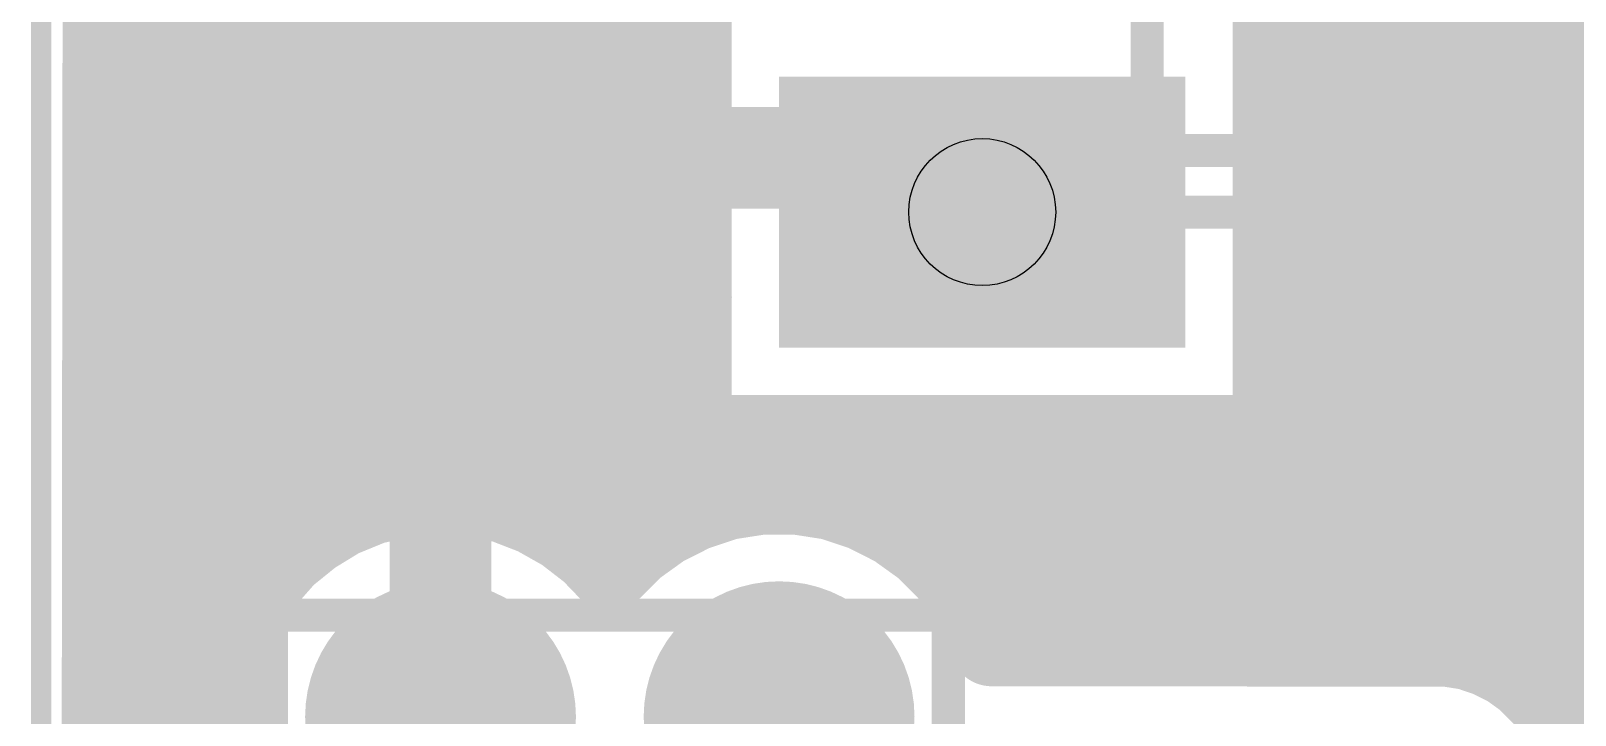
# Model space of a CAD drawing. Extents: x -0.06 to 2.31, y -0.06 to 2.06.
# Drawn here: x -0.003 to 0.4531, y 1.0345 to 1.2365 of the extents above; entities that cross this region are included whole.
import ezdxf

# ---------------------------------------------------------------- set-up
doc = ezdxf.new("R2010")
doc.units = 0
for name, color, linetype in [('Board_Outline', 13, 'CONTINUOUS'), ('Bottom', 6, 'CONTINUOUS'), ('Bottom_Silk', 11, 'CONTINUOUS'), ('Drill_Bottom', 8, 'CONTINUOUS'), ('Drill_Top', 7, 'CONTINUOUS'), ('Top', 5, 'CONTINUOUS'), ('Top_Silk', 2, 'CONTINUOUS')]:
    doc.layers.add(name, color=color, linetype=linetype)

msp = doc.modelspace()

# ---------------------------------------------------------------- linework, layer by layer
at = {"layer": 'Board_Outline', "linetype": 'CONTINUOUS', "const_width": 0.006}
msp.add_lwpolyline([(0, 1.838), (0.086, 1.838), (0.086, 2.008), (2.004, 2.008), (2.004, 1.844), (2.253, 1.844), (2.25, 0.601), (2.253, 0.25), (2, 0.25), (2, 0), (0.426, 0), (0.43, 0.908), (0, 0.908), (0, 1.838)], dxfattribs=at)
at = {"layer": 'Bottom', "linetype": 'CONTINUOUS'}
for points, const_width in [([(0.0185, 1.8175), (0.0195, 0.9285)], 0.025), ([(0.175, 1.363), (0.175, 1.221)], 0.03), ([(0.1336, 1.2177), (0.1335, 1.2835)], 0.025), ([(0.3645, 1.2495), (0.3645, 1.1165)], 0.025), ([(0.0217, 1.2374), (0.131, 1.2374)], 0.025), ([(0.367, 1.2374), (0.5122, 1.2374)], 0.025), ([(0.175, 1.221), (0.197, 1.199)], 0.03), ([(0.1346, 1.2113), (0.1336, 1.2177)], 0.025), ([(0.0217, 1.2126), (0.1319, 1.2126)], 0.025), ([(0.1367, 1.2051), (0.1346, 1.2113)], 0.025), ([(0.367, 1.2126), (0.496, 1.2126)], 0.025), ([(0.1396, 1.1993), (0.1367, 1.2051)], 0.025), ([(0.197, 1.199), (0.262, 1.199)], 0.03), ([(0.262, 1.199), (0.278, 1.183)], 0.03), ([(0.1434, 1.194), (0.1396, 1.1993)], 0.025), ([(0.1677, 1.1697), (0.1434, 1.194)], 0.025), ([(0.0217, 1.1877), (0.1471, 1.1877)], 0.025), ([(0.367, 1.1877), (0.4894, 1.1877)], 0.025), ([(0.1726, 1.1654), (0.1677, 1.1697)], 0.025), ([(0.1782, 1.162), (0.1726, 1.1654)], 0.025), ([(0.0217, 1.1628), (0.1742, 1.1628)], 0.025), ([(0.1842, 1.1595), (0.1782, 1.162)], 0.025), ([(0.367, 1.1628), (0.4925, 1.1628)], 0.025), ([(0.1915, 1.1579), (0.1842, 1.1595)], 0.025), ([(0.1915, 1.1165), (0.1915, 1.1579)], 0.025), ([(0.0218, 1.138), (0.189, 1.138)], 0.025), ([(0.367, 1.138), (0.5073, 1.138)], 0.025), ([(0.3645, 1.1165), (0.1915, 1.1165)], 0.025), ([(0.0218, 1.1131), (0.5769, 1.1131)], 0.025), ([(0.1072, 1.0996), (0.1171, 1.1005)], 0.025), ([(0.118, 1.1005), (0.118, 0.9275)], 0.03), ([(0.1171, 1.1005), (0.1271, 1.0999)], 0.025), ([(0.0882, 1.0935), (0.0975, 1.0973)], 0.025), ([(0.0975, 1.0973), (0.1072, 1.0996)], 0.025), ([(0.1271, 1.0999), (0.1369, 1.0978)], 0.025), ([(0.1369, 1.0978), (0.1462, 1.0942)], 0.025), ([(0.1926, 1.0954), (0.2025, 1.0987)], 0.025), ([(0.2025, 1.0987), (0.2128, 1.1003)], 0.025), ([(0.2128, 1.1003), (0.2232, 1.1003)], 0.025), ([(0.2232, 1.1003), (0.2335, 1.0987)], 0.025), ([(0.2335, 1.0987), (0.2434, 1.0954)], 0.025), ([(0.0797, 1.0883), (0.0882, 1.0935)], 0.025), ([(0.1462, 1.0942), (0.1549, 1.0893)], 0.025), ([(0.1833, 1.0907), (0.1926, 1.0954)], 0.025), ([(0.2434, 1.0954), (0.2527, 1.0907)], 0.025), ([(0.0218, 1.0882), (0.077, 1.0882)], 0.025), ([(0.0719, 1.082), (0.0797, 1.0883)], 0.025), ([(0.1549, 1.0893), (0.1628, 1.0832)], 0.025), ([(0.159, 1.0882), (0.177, 1.0882)], 0.025), ([(0.1748, 1.0846), (0.1833, 1.0907)], 0.025), ([(0.2527, 1.0907), (0.2612, 1.0846)], 0.025), ([(0.259, 1.0882), (0.5626, 1.0882)], 0.025), ([(0.1628, 1.0832), (0.168, 1.0778)], 0.025), ([(0.168, 1.0778), (0.1748, 1.0846)], 0.025), ([(0.2612, 1.0846), (0.2686, 1.0772)], 0.025), ([(0.0653, 1.0745), (0.0719, 1.082)], 0.025), ([(0.0598, 1.0662), (0.0653, 1.0745)], 0.025), ([(0.2686, 1.0772), (0.2747, 1.0687)], 0.025), ([(0.2747, 1.0687), (0.2794, 1.0594)], 0.025), ([(0.0556, 1.0571), (0.0598, 1.0662)], 0.025), ([(0.0219, 1.0634), (0.0558, 1.0634)], 0.025), ([(0.2794, 1.0594), (0.2809, 1.0555)], 0.025), ([(0.2802, 1.0634), (0.5595, 1.0634)], 0.025), ([(0.0529, 1.0475), (0.0556, 1.0571)], 0.025), ([(0.2809, 1.0555), (0.4153, 1.0554)], 0.025), ([(0.4153, 1.0554), (0.4217, 1.0544)], 0.025), ([(0.4217, 1.0544), (0.4279, 1.0523)], 0.025), ([(0.4279, 1.0523), (0.4337, 1.0494)], 0.025), ([(0.0516, 1.0376), (0.0529, 1.0475)], 0.025), ([(0.4337, 1.0494), (0.439, 1.0456)], 0.025), ([(0.439, 1.0456), (0.4855, 0.9992)], 0.025), ([(0.0219, 1.0385), (0.0491, 1.0385)], 0.025), ([(0.0515, 0.9926), (0.0516, 1.0376)], 0.025), ([(0.4487, 1.0385), (0.5595, 1.0385)], 0.025)]:
    msp.add_lwpolyline(points, dxfattribs=dict(at, const_width=const_width))
for points, const_width in [([(0.1675, 1.221, 1), (0.1825, 1.221, 1), (0.1675, 1.221, 1)], 0.015), ([(0.1675, 1.221, 1), (0.1825, 1.221, 1), (0.1675, 1.221, 1)], 0.015), ([(0.1274, 1.2177, 1), (0.1399, 1.2177, 1), (0.1274, 1.2177, 1)], 0.0125), ([(0.1274, 1.2177, 1), (0.1399, 1.2177, 1), (0.1274, 1.2177, 1)], 0.0125), ([(0.1284, 1.2113, 1), (0.1409, 1.2113, 1), (0.1284, 1.2113, 1)], 0.0125), ([(0.1284, 1.2113, 1), (0.1409, 1.2113, 1), (0.1284, 1.2113, 1)], 0.0125), ([(0.1304, 1.2051, 1), (0.1429, 1.2051, 1), (0.1304, 1.2051, 1)], 0.0125), ([(0.1304, 1.2051, 1), (0.1429, 1.2051, 1), (0.1304, 1.2051, 1)], 0.0125), ([(0.1895, 1.199, 1), (0.2045, 1.199, 1), (0.1895, 1.199, 1)], 0.015), ([(0.1895, 1.199, 1), (0.2045, 1.199, 1), (0.1895, 1.199, 1)], 0.015), ([(0.2545, 1.199, 1), (0.2695, 1.199, 1), (0.2545, 1.199, 1)], 0.015), ([(0.2545, 1.199, 1), (0.2695, 1.199, 1), (0.2545, 1.199, 1)], 0.015), ([(0.1334, 1.1993, 1), (0.1459, 1.1993, 1), (0.1334, 1.1993, 1)], 0.0125), ([(0.1334, 1.1993, 1), (0.1459, 1.1993, 1), (0.1334, 1.1993, 1)], 0.0125), ([(0.1372, 1.194, 1), (0.1497, 1.194, 1), (0.1372, 1.194, 1)], 0.0125), ([(0.1372, 1.194, 1), (0.1497, 1.194, 1), (0.1372, 1.194, 1)], 0.0125), ([(0.2705, 1.183, 1), (0.2855, 1.183, 1), (0.2705, 1.183, 1)], 0.015), ([(0.1614, 1.1697, 1), (0.1739, 1.1697, 1), (0.1614, 1.1697, 1)], 0.0125), ([(0.1614, 1.1697, 1), (0.1739, 1.1697, 1), (0.1614, 1.1697, 1)], 0.0125), ([(0.1664, 1.1654, 1), (0.1789, 1.1654, 1), (0.1664, 1.1654, 1)], 0.0125), ([(0.1664, 1.1654, 1), (0.1789, 1.1654, 1), (0.1664, 1.1654, 1)], 0.0125), ([(0.1719, 1.162, 1), (0.1844, 1.162, 1), (0.1719, 1.162, 1)], 0.0125), ([(0.1719, 1.162, 1), (0.1844, 1.162, 1), (0.1719, 1.162, 1)], 0.0125), ([(0.1779, 1.1595, 1), (0.1904, 1.1595, 1), (0.1779, 1.1595, 1)], 0.0125), ([(0.1779, 1.1595, 1), (0.1904, 1.1595, 1), (0.1779, 1.1595, 1)], 0.0125), ([(0.1853, 1.1579, 1), (0.1978, 1.1579, 1), (0.1853, 1.1579, 1)], 0.0125), ([(0.1853, 1.1579, 1), (0.1978, 1.1579, 1), (0.1853, 1.1579, 1)], 0.0125), ([(0.1853, 1.1165, 1), (0.1978, 1.1165, 1), (0.1853, 1.1165, 1)], 0.0125), ([(0.1853, 1.1165, 1), (0.1978, 1.1165, 1), (0.1853, 1.1165, 1)], 0.0125), ([(0.3583, 1.1165, 1), (0.3708, 1.1165, 1), (0.3583, 1.1165, 1)], 0.0125), ([(0.3583, 1.1165, 1), (0.3708, 1.1165, 1), (0.3583, 1.1165, 1)], 0.0125), ([(0.1109, 1.1005, 1), (0.1234, 1.1005, 1), (0.1109, 1.1005, 1)], 0.0125), ([(0.1109, 1.1005, 1), (0.1234, 1.1005, 1), (0.1109, 1.1005, 1)], 0.0125), ([(0.0912, 1.0973, 1), (0.1037, 1.0973, 1), (0.0912, 1.0973, 1)], 0.0125), ([(0.0912, 1.0973, 1), (0.1037, 1.0973, 1), (0.0912, 1.0973, 1)], 0.0125), ([(0.1009, 1.0996, 1), (0.1134, 1.0996, 1), (0.1009, 1.0996, 1)], 0.0125), ([(0.1009, 1.0996, 1), (0.1134, 1.0996, 1), (0.1009, 1.0996, 1)], 0.0125), ([(0.1208, 1.0999, 1), (0.1333, 1.0999, 1), (0.1208, 1.0999, 1)], 0.0125), ([(0.1208, 1.0999, 1), (0.1333, 1.0999, 1), (0.1208, 1.0999, 1)], 0.0125), ([(0.1306, 1.0978, 1), (0.1431, 1.0978, 1), (0.1306, 1.0978, 1)], 0.0125), ([(0.1306, 1.0978, 1), (0.1431, 1.0978, 1), (0.1306, 1.0978, 1)], 0.0125), ([(0.1962, 1.0987, 1), (0.2087, 1.0987, 1), (0.1962, 1.0987, 1)], 0.0125), ([(0.1962, 1.0987, 1), (0.2087, 1.0987, 1), (0.1962, 1.0987, 1)], 0.0125), ([(0.2065, 1.1003, 1), (0.219, 1.1003, 1), (0.2065, 1.1003, 1)], 0.0125), ([(0.2065, 1.1003, 1), (0.219, 1.1003, 1), (0.2065, 1.1003, 1)], 0.0125), ([(0.217, 1.1003, 1), (0.2295, 1.1003, 1), (0.217, 1.1003, 1)], 0.0125), ([(0.217, 1.1003, 1), (0.2295, 1.1003, 1), (0.217, 1.1003, 1)], 0.0125), ([(0.2273, 1.0987, 1), (0.2398, 1.0987, 1), (0.2273, 1.0987, 1)], 0.0125), ([(0.2273, 1.0987, 1), (0.2398, 1.0987, 1), (0.2273, 1.0987, 1)], 0.0125), ([(0.082, 1.0935, 1), (0.0945, 1.0935, 1), (0.082, 1.0935, 1)], 0.0125), ([(0.082, 1.0935, 1), (0.0945, 1.0935, 1), (0.082, 1.0935, 1)], 0.0125), ([(0.14, 1.0942, 1), (0.1525, 1.0942, 1), (0.14, 1.0942, 1)], 0.0125), ([(0.14, 1.0942, 1), (0.1525, 1.0942, 1), (0.14, 1.0942, 1)], 0.0125), ([(0.1863, 1.0954, 1), (0.1988, 1.0954, 1), (0.1863, 1.0954, 1)], 0.0125), ([(0.1863, 1.0954, 1), (0.1988, 1.0954, 1), (0.1863, 1.0954, 1)], 0.0125), ([(0.2372, 1.0954, 1), (0.2497, 1.0954, 1), (0.2372, 1.0954, 1)], 0.0125), ([(0.2372, 1.0954, 1), (0.2497, 1.0954, 1), (0.2372, 1.0954, 1)], 0.0125), ([(0.0734, 1.0883, 1), (0.0859, 1.0883, 1), (0.0734, 1.0883, 1)], 0.0125), ([(0.0734, 1.0883, 1), (0.0859, 1.0883, 1), (0.0734, 1.0883, 1)], 0.0125), ([(0.1487, 1.0893, 1), (0.1612, 1.0893, 1), (0.1487, 1.0893, 1)], 0.0125), ([(0.1487, 1.0893, 1), (0.1612, 1.0893, 1), (0.1487, 1.0893, 1)], 0.0125), ([(0.177, 1.0907, 1), (0.1895, 1.0907, 1), (0.177, 1.0907, 1)], 0.0125), ([(0.177, 1.0907, 1), (0.1895, 1.0907, 1), (0.177, 1.0907, 1)], 0.0125), ([(0.2465, 1.0907, 1), (0.259, 1.0907, 1), (0.2465, 1.0907, 1)], 0.0125), ([(0.2465, 1.0907, 1), (0.259, 1.0907, 1), (0.2465, 1.0907, 1)], 0.0125), ([(0.1565, 1.0832, 1), (0.169, 1.0832, 1), (0.1565, 1.0832, 1)], 0.0125), ([(0.1565, 1.0832, 1), (0.169, 1.0832, 1), (0.1565, 1.0832, 1)], 0.0125), ([(0.1686, 1.0846, 1), (0.1811, 1.0846, 1), (0.1686, 1.0846, 1)], 0.0125), ([(0.1686, 1.0846, 1), (0.1811, 1.0846, 1), (0.1686, 1.0846, 1)], 0.0125), ([(0.2549, 1.0846, 1), (0.2674, 1.0846, 1), (0.2549, 1.0846, 1)], 0.0125), ([(0.2549, 1.0846, 1), (0.2674, 1.0846, 1), (0.2549, 1.0846, 1)], 0.0125), ([(0.0657, 1.082, 1), (0.0782, 1.082, 1), (0.0657, 1.082, 1)], 0.0125), ([(0.0657, 1.082, 1), (0.0782, 1.082, 1), (0.0657, 1.082, 1)], 0.0125), ([(0.1617, 1.0778, 1), (0.1742, 1.0778, 1), (0.1617, 1.0778, 1)], 0.0125), ([(0.1617, 1.0778, 1), (0.1742, 1.0778, 1), (0.1617, 1.0778, 1)], 0.0125), ([(0.059, 1.0745, 1), (0.0715, 1.0745, 1), (0.059, 1.0745, 1)], 0.0125), ([(0.059, 1.0745, 1), (0.0715, 1.0745, 1), (0.059, 1.0745, 1)], 0.0125), ([(0.2623, 1.0772, 1), (0.2748, 1.0772, 1), (0.2623, 1.0772, 1)], 0.0125), ([(0.2623, 1.0772, 1), (0.2748, 1.0772, 1), (0.2623, 1.0772, 1)], 0.0125), ([(0.2685, 1.0687, 1), (0.281, 1.0687, 1), (0.2685, 1.0687, 1)], 0.0125), ([(0.2685, 1.0687, 1), (0.281, 1.0687, 1), (0.2685, 1.0687, 1)], 0.0125), ([(0.0536, 1.0662, 1), (0.0661, 1.0662, 1), (0.0536, 1.0662, 1)], 0.0125), ([(0.0536, 1.0662, 1), (0.0661, 1.0662, 1), (0.0536, 1.0662, 1)], 0.0125), ([(0.138, 1.034, 1), (0.098, 1.034, 1), (0.138, 1.034, 1)], 0.04), ([(0.238, 1.034, 1), (0.198, 1.034, 1), (0.238, 1.034, 1)], 0.04), ([(0.2732, 1.0594, 1), (0.2857, 1.0594, 1), (0.2732, 1.0594, 1)], 0.0125), ([(0.2732, 1.0594, 1), (0.2857, 1.0594, 1), (0.2732, 1.0594, 1)], 0.0125), ([(0.0494, 1.0571, 1), (0.0619, 1.0571, 1), (0.0494, 1.0571, 1)], 0.0125), ([(0.0494, 1.0571, 1), (0.0619, 1.0571, 1), (0.0494, 1.0571, 1)], 0.0125), ([(0.2746, 1.0555, 1), (0.2871, 1.0555, 1), (0.2746, 1.0555, 1)], 0.0125), ([(0.2746, 1.0555, 1), (0.2871, 1.0555, 1), (0.2746, 1.0555, 1)], 0.0125), ([(0.409, 1.0554, 1), (0.4215, 1.0554, 1), (0.409, 1.0554, 1)], 0.0125), ([(0.409, 1.0554, 1), (0.4215, 1.0554, 1), (0.409, 1.0554, 1)], 0.0125), ([(0.4154, 1.0544, 1), (0.4279, 1.0544, 1), (0.4154, 1.0544, 1)], 0.0125), ([(0.4154, 1.0544, 1), (0.4279, 1.0544, 1), (0.4154, 1.0544, 1)], 0.0125), ([(0.4216, 1.0523, 1), (0.4341, 1.0523, 1), (0.4216, 1.0523, 1)], 0.0125), ([(0.4216, 1.0523, 1), (0.4341, 1.0523, 1), (0.4216, 1.0523, 1)], 0.0125), ([(0.0466, 1.0475, 1), (0.0591, 1.0475, 1), (0.0466, 1.0475, 1)], 0.0125), ([(0.0466, 1.0475, 1), (0.0591, 1.0475, 1), (0.0466, 1.0475, 1)], 0.0125), ([(0.4274, 1.0494, 1), (0.4399, 1.0494, 1), (0.4274, 1.0494, 1)], 0.0125), ([(0.4274, 1.0494, 1), (0.4399, 1.0494, 1), (0.4274, 1.0494, 1)], 0.0125), ([(0.4327, 1.0456, 1), (0.4452, 1.0456, 1), (0.4327, 1.0456, 1)], 0.0125), ([(0.4327, 1.0456, 1), (0.4452, 1.0456, 1), (0.4327, 1.0456, 1)], 0.0125), ([(0.0453, 1.0376, 1), (0.0578, 1.0376, 1), (0.0453, 1.0376, 1)], 0.0125), ([(0.0453, 1.0376, 1), (0.0578, 1.0376, 1), (0.0453, 1.0376, 1)], 0.0125)]:
    msp.add_lwpolyline(points, format="xyb", dxfattribs=dict(at, const_width=const_width))
at = {"layer": 'Bottom'}
msp.add_solid([(0.218, 1.223), (0.338, 1.223), (0.218, 1.143), (0.338, 1.143)], dxfattribs=at)
at = {"layer": 'Bottom_Silk', "linetype": 'CONTINUOUS'}
for points, const_width in [([(0.1328, 1.1382), (0.1352, 1.131), (0.1399, 1.1262), (0.1471, 1.1238), (0.1495, 1.1238), (0.1567, 1.1262), (0.1614, 1.131), (0.1639, 1.1382), (0.1639, 1.1406), (0.1614, 1.1478), (0.1567, 1.1525), (0.1495, 1.1549), (0.1471, 1.1549), (0.1399, 1.1525), (0.1352, 1.1478), (0.1328, 1.1382), (0.1328, 1.1262), (0.1352, 1.1143), (0.1399, 1.1071), (0.1471, 1.1047), (0.1519, 1.1047), (0.1591, 1.1071), (0.1614, 1.1119)], 0.0077), ([(0.1793, 1.1549), (0.1793, 1.1167), (0.1817, 1.1095), (0.1841, 1.1071), (0.1889, 1.1047), (0.1937, 1.1047), (0.1984, 1.1071), (0.2008, 1.1095), (0.2032, 1.1167), (0.2032, 1.1214)], 0.0077), ([(0.068, 0.964), (0.268, 0.964), (0.268, 1.064), (0.068, 1.064), (0.068, 0.964)], 0.0098)]:
    msp.add_lwpolyline(points, dxfattribs=dict(at, const_width=const_width))
at = {"layer": 'Bottom_Silk', "linetype": 'CONTINUOUS', "const_width": 0.0039}
for points in [[(0.1774, 1.1549, 1), (0.1812, 1.1549, 1), (0.1774, 1.1549, 1)], [(0.1308, 1.1382, 1), (0.1347, 1.1382, 1), (0.1308, 1.1382, 1)], [(0.2013, 1.1214, 1), (0.2052, 1.1214, 1), (0.2013, 1.1214, 1)], [(0.1595, 1.1119, 1), (0.1634, 1.1119, 1), (0.1595, 1.1119, 1)]]:
    msp.add_lwpolyline(points, format="xyb", dxfattribs=at)
at = {"layer": 'Drill_Bottom'}
msp.add_circle((0.278, 1.183), 0.0217, dxfattribs=at)
at = {"layer": 'Drill_Top'}
msp.add_circle((0.278, 1.183), 0.0217, dxfattribs=at)
at = {"layer": 'Top', "linetype": 'CONTINUOUS'}
for points, const_width in [([(0.0195, 1.8165), (0.0185, 0.9255)], 0.025), ([(0.428, 1.633), (0.428, 1.091)], 0.03), ([(0.3865, 1.191), (0.3865, 1.5665)], 0.025), ([(0.1915, 1.1165), (0.1915, 1.2495)], 0.025), ([(0.3645, 1.2495), (0.3645, 1.1165)], 0.025), ([(0.0214, 1.2374), (0.189, 1.2374)], 0.025), ([(0.367, 1.2374), (0.384, 1.2374)], 0.025), ([(0.0213, 1.2126), (0.189, 1.2126)], 0.025), ([(0.367, 1.2126), (0.384, 1.2126)], 0.025), ([(0.0213, 1.1877), (0.189, 1.1877)], 0.025), ([(0.367, 1.1877), (0.384, 1.1877)], 0.025), ([(0.3866, 1.0877), (0.3865, 1.191)], 0.025), ([(0.0213, 1.1628), (0.189, 1.1628)], 0.025), ([(0.367, 1.1628), (0.384, 1.1628)], 0.025), ([(0.0213, 1.138), (0.189, 1.138)], 0.025), ([(0.367, 1.138), (0.384, 1.138)], 0.025), ([(0.3645, 1.1165), (0.1915, 1.1165)], 0.025), ([(0.0212, 1.1131), (0.384, 1.1131)], 0.025), ([(0.1072, 1.0996), (0.1171, 1.1005)], 0.025), ([(0.118, 1.1005), (0.118, 0.9275)], 0.03), ([(0.1171, 1.1005), (0.1271, 1.0999)], 0.025), ([(0.0882, 1.0935), (0.0975, 1.0973)], 0.025), ([(0.0975, 1.0973), (0.1072, 1.0996)], 0.025), ([(0.1271, 1.0999), (0.1369, 1.0978)], 0.025), ([(0.1369, 1.0978), (0.1462, 1.0942)], 0.025), ([(0.1926, 1.0954), (0.2025, 1.0987)], 0.025), ([(0.2025, 1.0987), (0.2128, 1.1003)], 0.025), ([(0.2128, 1.1003), (0.2232, 1.1003)], 0.025), ([(0.2232, 1.1003), (0.2335, 1.0987)], 0.025), ([(0.2335, 1.0987), (0.2434, 1.0954)], 0.025), ([(0.0797, 1.0883), (0.0882, 1.0935)], 0.025), ([(0.1462, 1.0942), (0.1549, 1.0893)], 0.025), ([(0.1833, 1.0907), (0.1926, 1.0954)], 0.025), ([(0.2434, 1.0954), (0.2527, 1.0907)], 0.025), ([(0.428, 1.091), (0.611, 0.908)], 0.03), ([(0.0212, 1.0882), (0.077, 1.0882)], 0.025), ([(0.0719, 1.082), (0.0797, 1.0883)], 0.025), ([(0.1549, 1.0893), (0.1628, 1.0832)], 0.025), ([(0.159, 1.0882), (0.177, 1.0882)], 0.025), ([(0.1748, 1.0846), (0.1833, 1.0907)], 0.025), ([(0.2527, 1.0907), (0.2612, 1.0846)], 0.025), ([(0.259, 1.0882), (0.3841, 1.0882)], 0.025), ([(0.3876, 1.0813), (0.3866, 1.0877)], 0.025), ([(0.1628, 1.0832), (0.168, 1.0778)], 0.025), ([(0.168, 1.0778), (0.1748, 1.0846)], 0.025), ([(0.2612, 1.0846), (0.2686, 1.0772)], 0.025), ([(0.0653, 1.0745), (0.0719, 1.082)], 0.025), ([(0.3897, 1.0751), (0.3876, 1.0813)], 0.025), ([(0.0598, 1.0662), (0.0653, 1.0745)], 0.025), ([(0.2686, 1.0772), (0.2747, 1.0687)], 0.025), ([(0.3926, 1.0693), (0.3897, 1.0751)], 0.025), ([(0.2747, 1.0687), (0.2794, 1.0594)], 0.025), ([(0.3964, 1.064), (0.3926, 1.0693)], 0.025), ([(0.0556, 1.0571), (0.0598, 1.0662)], 0.025), ([(0.4049, 1.0555), (0.3964, 1.064)], 0.025), ([(0.0212, 1.0634), (0.0558, 1.0634)], 0.025), ([(0.2794, 1.0594), (0.2809, 1.0555)], 0.025), ([(0.2802, 1.0634), (0.3946, 1.0634)], 0.025), ([(0.0529, 1.0475), (0.0556, 1.0571)], 0.025), ([(0.2809, 1.0555), (0.4049, 1.0555)], 0.025), ([(0.0516, 1.0376), (0.0529, 1.0475)], 0.025), ([(0.0211, 1.0385), (0.0491, 1.0385)], 0.025), ([(0.0515, 0.9926), (0.0516, 1.0376)], 0.025)]:
    msp.add_lwpolyline(points, dxfattribs=dict(at, const_width=const_width))
for points, const_width in [([(0.3802, 1.191, 1), (0.3927, 1.191, 1), (0.3802, 1.191, 1)], 0.0125), ([(0.3802, 1.191, 1), (0.3927, 1.191, 1), (0.3802, 1.191, 1)], 0.0125), ([(0.1853, 1.1165, 1), (0.1978, 1.1165, 1), (0.1853, 1.1165, 1)], 0.0125), ([(0.1853, 1.1165, 1), (0.1978, 1.1165, 1), (0.1853, 1.1165, 1)], 0.0125), ([(0.3583, 1.1165, 1), (0.3708, 1.1165, 1), (0.3583, 1.1165, 1)], 0.0125), ([(0.3583, 1.1165, 1), (0.3708, 1.1165, 1), (0.3583, 1.1165, 1)], 0.0125), ([(0.1109, 1.1005, 1), (0.1234, 1.1005, 1), (0.1109, 1.1005, 1)], 0.0125), ([(0.1109, 1.1005, 1), (0.1234, 1.1005, 1), (0.1109, 1.1005, 1)], 0.0125), ([(0.0912, 1.0973, 1), (0.1037, 1.0973, 1), (0.0912, 1.0973, 1)], 0.0125), ([(0.0912, 1.0973, 1), (0.1037, 1.0973, 1), (0.0912, 1.0973, 1)], 0.0125), ([(0.1009, 1.0996, 1), (0.1134, 1.0996, 1), (0.1009, 1.0996, 1)], 0.0125), ([(0.1009, 1.0996, 1), (0.1134, 1.0996, 1), (0.1009, 1.0996, 1)], 0.0125), ([(0.1208, 1.0999, 1), (0.1333, 1.0999, 1), (0.1208, 1.0999, 1)], 0.0125), ([(0.1208, 1.0999, 1), (0.1333, 1.0999, 1), (0.1208, 1.0999, 1)], 0.0125), ([(0.1306, 1.0978, 1), (0.1431, 1.0978, 1), (0.1306, 1.0978, 1)], 0.0125), ([(0.1306, 1.0978, 1), (0.1431, 1.0978, 1), (0.1306, 1.0978, 1)], 0.0125), ([(0.1962, 1.0987, 1), (0.2087, 1.0987, 1), (0.1962, 1.0987, 1)], 0.0125), ([(0.1962, 1.0987, 1), (0.2087, 1.0987, 1), (0.1962, 1.0987, 1)], 0.0125), ([(0.2065, 1.1003, 1), (0.219, 1.1003, 1), (0.2065, 1.1003, 1)], 0.0125), ([(0.2065, 1.1003, 1), (0.219, 1.1003, 1), (0.2065, 1.1003, 1)], 0.0125), ([(0.217, 1.1003, 1), (0.2295, 1.1003, 1), (0.217, 1.1003, 1)], 0.0125), ([(0.217, 1.1003, 1), (0.2295, 1.1003, 1), (0.217, 1.1003, 1)], 0.0125), ([(0.2273, 1.0987, 1), (0.2398, 1.0987, 1), (0.2273, 1.0987, 1)], 0.0125), ([(0.2273, 1.0987, 1), (0.2398, 1.0987, 1), (0.2273, 1.0987, 1)], 0.0125), ([(0.082, 1.0935, 1), (0.0945, 1.0935, 1), (0.082, 1.0935, 1)], 0.0125), ([(0.082, 1.0935, 1), (0.0945, 1.0935, 1), (0.082, 1.0935, 1)], 0.0125), ([(0.14, 1.0942, 1), (0.1525, 1.0942, 1), (0.14, 1.0942, 1)], 0.0125), ([(0.14, 1.0942, 1), (0.1525, 1.0942, 1), (0.14, 1.0942, 1)], 0.0125), ([(0.1863, 1.0954, 1), (0.1988, 1.0954, 1), (0.1863, 1.0954, 1)], 0.0125), ([(0.1863, 1.0954, 1), (0.1988, 1.0954, 1), (0.1863, 1.0954, 1)], 0.0125), ([(0.2372, 1.0954, 1), (0.2497, 1.0954, 1), (0.2372, 1.0954, 1)], 0.0125), ([(0.2372, 1.0954, 1), (0.2497, 1.0954, 1), (0.2372, 1.0954, 1)], 0.0125), ([(0.4205, 1.091, 1), (0.4355, 1.091, 1), (0.4205, 1.091, 1)], 0.015), ([(0.4205, 1.091, 1), (0.4355, 1.091, 1), (0.4205, 1.091, 1)], 0.015), ([(0.0734, 1.0883, 1), (0.0859, 1.0883, 1), (0.0734, 1.0883, 1)], 0.0125), ([(0.0734, 1.0883, 1), (0.0859, 1.0883, 1), (0.0734, 1.0883, 1)], 0.0125), ([(0.1487, 1.0893, 1), (0.1612, 1.0893, 1), (0.1487, 1.0893, 1)], 0.0125), ([(0.1487, 1.0893, 1), (0.1612, 1.0893, 1), (0.1487, 1.0893, 1)], 0.0125), ([(0.177, 1.0907, 1), (0.1895, 1.0907, 1), (0.177, 1.0907, 1)], 0.0125), ([(0.177, 1.0907, 1), (0.1895, 1.0907, 1), (0.177, 1.0907, 1)], 0.0125), ([(0.2465, 1.0907, 1), (0.259, 1.0907, 1), (0.2465, 1.0907, 1)], 0.0125), ([(0.2465, 1.0907, 1), (0.259, 1.0907, 1), (0.2465, 1.0907, 1)], 0.0125), ([(0.3804, 1.0877, 1), (0.3929, 1.0877, 1), (0.3804, 1.0877, 1)], 0.0125), ([(0.3804, 1.0877, 1), (0.3929, 1.0877, 1), (0.3804, 1.0877, 1)], 0.0125), ([(0.1565, 1.0832, 1), (0.169, 1.0832, 1), (0.1565, 1.0832, 1)], 0.0125), ([(0.1565, 1.0832, 1), (0.169, 1.0832, 1), (0.1565, 1.0832, 1)], 0.0125), ([(0.1686, 1.0846, 1), (0.1811, 1.0846, 1), (0.1686, 1.0846, 1)], 0.0125), ([(0.1686, 1.0846, 1), (0.1811, 1.0846, 1), (0.1686, 1.0846, 1)], 0.0125), ([(0.2549, 1.0846, 1), (0.2674, 1.0846, 1), (0.2549, 1.0846, 1)], 0.0125), ([(0.2549, 1.0846, 1), (0.2674, 1.0846, 1), (0.2549, 1.0846, 1)], 0.0125), ([(0.0657, 1.082, 1), (0.0782, 1.082, 1), (0.0657, 1.082, 1)], 0.0125), ([(0.0657, 1.082, 1), (0.0782, 1.082, 1), (0.0657, 1.082, 1)], 0.0125), ([(0.1617, 1.0778, 1), (0.1742, 1.0778, 1), (0.1617, 1.0778, 1)], 0.0125), ([(0.1617, 1.0778, 1), (0.1742, 1.0778, 1), (0.1617, 1.0778, 1)], 0.0125), ([(0.3814, 1.0813, 1), (0.3939, 1.0813, 1), (0.3814, 1.0813, 1)], 0.0125), ([(0.3814, 1.0813, 1), (0.3939, 1.0813, 1), (0.3814, 1.0813, 1)], 0.0125), ([(0.059, 1.0745, 1), (0.0715, 1.0745, 1), (0.059, 1.0745, 1)], 0.0125), ([(0.059, 1.0745, 1), (0.0715, 1.0745, 1), (0.059, 1.0745, 1)], 0.0125), ([(0.2623, 1.0772, 1), (0.2748, 1.0772, 1), (0.2623, 1.0772, 1)], 0.0125), ([(0.2623, 1.0772, 1), (0.2748, 1.0772, 1), (0.2623, 1.0772, 1)], 0.0125), ([(0.3834, 1.0751, 1), (0.3959, 1.0751, 1), (0.3834, 1.0751, 1)], 0.0125), ([(0.3834, 1.0751, 1), (0.3959, 1.0751, 1), (0.3834, 1.0751, 1)], 0.0125), ([(0.2685, 1.0687, 1), (0.281, 1.0687, 1), (0.2685, 1.0687, 1)], 0.0125), ([(0.2685, 1.0687, 1), (0.281, 1.0687, 1), (0.2685, 1.0687, 1)], 0.0125), ([(0.3864, 1.0693, 1), (0.3989, 1.0693, 1), (0.3864, 1.0693, 1)], 0.0125), ([(0.3864, 1.0693, 1), (0.3989, 1.0693, 1), (0.3864, 1.0693, 1)], 0.0125), ([(0.0536, 1.0662, 1), (0.0661, 1.0662, 1), (0.0536, 1.0662, 1)], 0.0125), ([(0.0536, 1.0662, 1), (0.0661, 1.0662, 1), (0.0536, 1.0662, 1)], 0.0125), ([(0.3902, 1.064, 1), (0.4027, 1.064, 1), (0.3902, 1.064, 1)], 0.0125), ([(0.3902, 1.064, 1), (0.4027, 1.064, 1), (0.3902, 1.064, 1)], 0.0125), ([(0.138, 1.034, 1), (0.098, 1.034, 1), (0.138, 1.034, 1)], 0.04), ([(0.238, 1.034, 1), (0.198, 1.034, 1), (0.238, 1.034, 1)], 0.04), ([(0.2732, 1.0594, 1), (0.2857, 1.0594, 1), (0.2732, 1.0594, 1)], 0.0125), ([(0.2732, 1.0594, 1), (0.2857, 1.0594, 1), (0.2732, 1.0594, 1)], 0.0125), ([(0.0494, 1.0571, 1), (0.0619, 1.0571, 1), (0.0494, 1.0571, 1)], 0.0125), ([(0.0494, 1.0571, 1), (0.0619, 1.0571, 1), (0.0494, 1.0571, 1)], 0.0125), ([(0.2746, 1.0555, 1), (0.2871, 1.0555, 1), (0.2746, 1.0555, 1)], 0.0125), ([(0.2746, 1.0555, 1), (0.2871, 1.0555, 1), (0.2746, 1.0555, 1)], 0.0125), ([(0.3986, 1.0555, 1), (0.4111, 1.0555, 1), (0.3986, 1.0555, 1)], 0.0125), ([(0.3986, 1.0555, 1), (0.4111, 1.0555, 1), (0.3986, 1.0555, 1)], 0.0125), ([(0.0466, 1.0475, 1), (0.0591, 1.0475, 1), (0.0466, 1.0475, 1)], 0.0125), ([(0.0466, 1.0475, 1), (0.0591, 1.0475, 1), (0.0466, 1.0475, 1)], 0.0125), ([(0.0453, 1.0376, 1), (0.0578, 1.0376, 1), (0.0453, 1.0376, 1)], 0.0125), ([(0.0453, 1.0376, 1), (0.0578, 1.0376, 1), (0.0453, 1.0376, 1)], 0.0125)]:
    msp.add_lwpolyline(points, format="xyb", dxfattribs=dict(at, const_width=const_width))
at = {"layer": 'Top'}
msp.add_solid([(0.218, 1.223), (0.338, 1.223), (0.218, 1.143), (0.338, 1.143)], dxfattribs=at)
at = {"layer": 'Top_Silk', "linetype": 'CONTINUOUS', "const_width": 0.0098}
for points in [[(0.3267, 1.9728), (0.3267, 1.2012)], [(0.387, 1.227), (0.387, 1.14)], [(0.387, 1.182), (0.462, 1.225)], [(0.3267, 1.2012), (0.5313, 1.2012)], [(0.2785, 1.1832), (0.3065, 1.1832)], [(0.387, 1.183), (0.304, 1.183)], [(0.463, 1.139), (0.387, 1.183)]]:
    msp.add_lwpolyline(points, dxfattribs=at)
at = {"layer": 'Top_Silk', "linetype": 'CONTINUOUS', "const_width": 0.0049}
for points in [[(0.3845, 1.227, 1), (0.3894, 1.227, 1), (0.3845, 1.227, 1)], [(0.3242, 1.2012, 1), (0.3291, 1.2012, 1), (0.3242, 1.2012, 1)], [(0.3242, 1.2012, 1), (0.3291, 1.2012, 1), (0.3242, 1.2012, 1)], [(0.2761, 1.1832, 1), (0.281, 1.1832, 1), (0.2761, 1.1832, 1)], [(0.3015, 1.183, 1), (0.3064, 1.183, 1), (0.3015, 1.183, 1)], [(0.304, 1.1832, 1), (0.309, 1.1832, 1), (0.304, 1.1832, 1)], [(0.3845, 1.183, 1), (0.3894, 1.183, 1), (0.3845, 1.183, 1)], [(0.3845, 1.183, 1), (0.3894, 1.183, 1), (0.3845, 1.183, 1)], [(0.3845, 1.182, 1), (0.3894, 1.182, 1), (0.3845, 1.182, 1)], [(0.3845, 1.14, 1), (0.3894, 1.14, 1), (0.3845, 1.14, 1)]]:
    msp.add_lwpolyline(points, format="xyb", dxfattribs=at)

doc.saveas('drawing.dxf')
